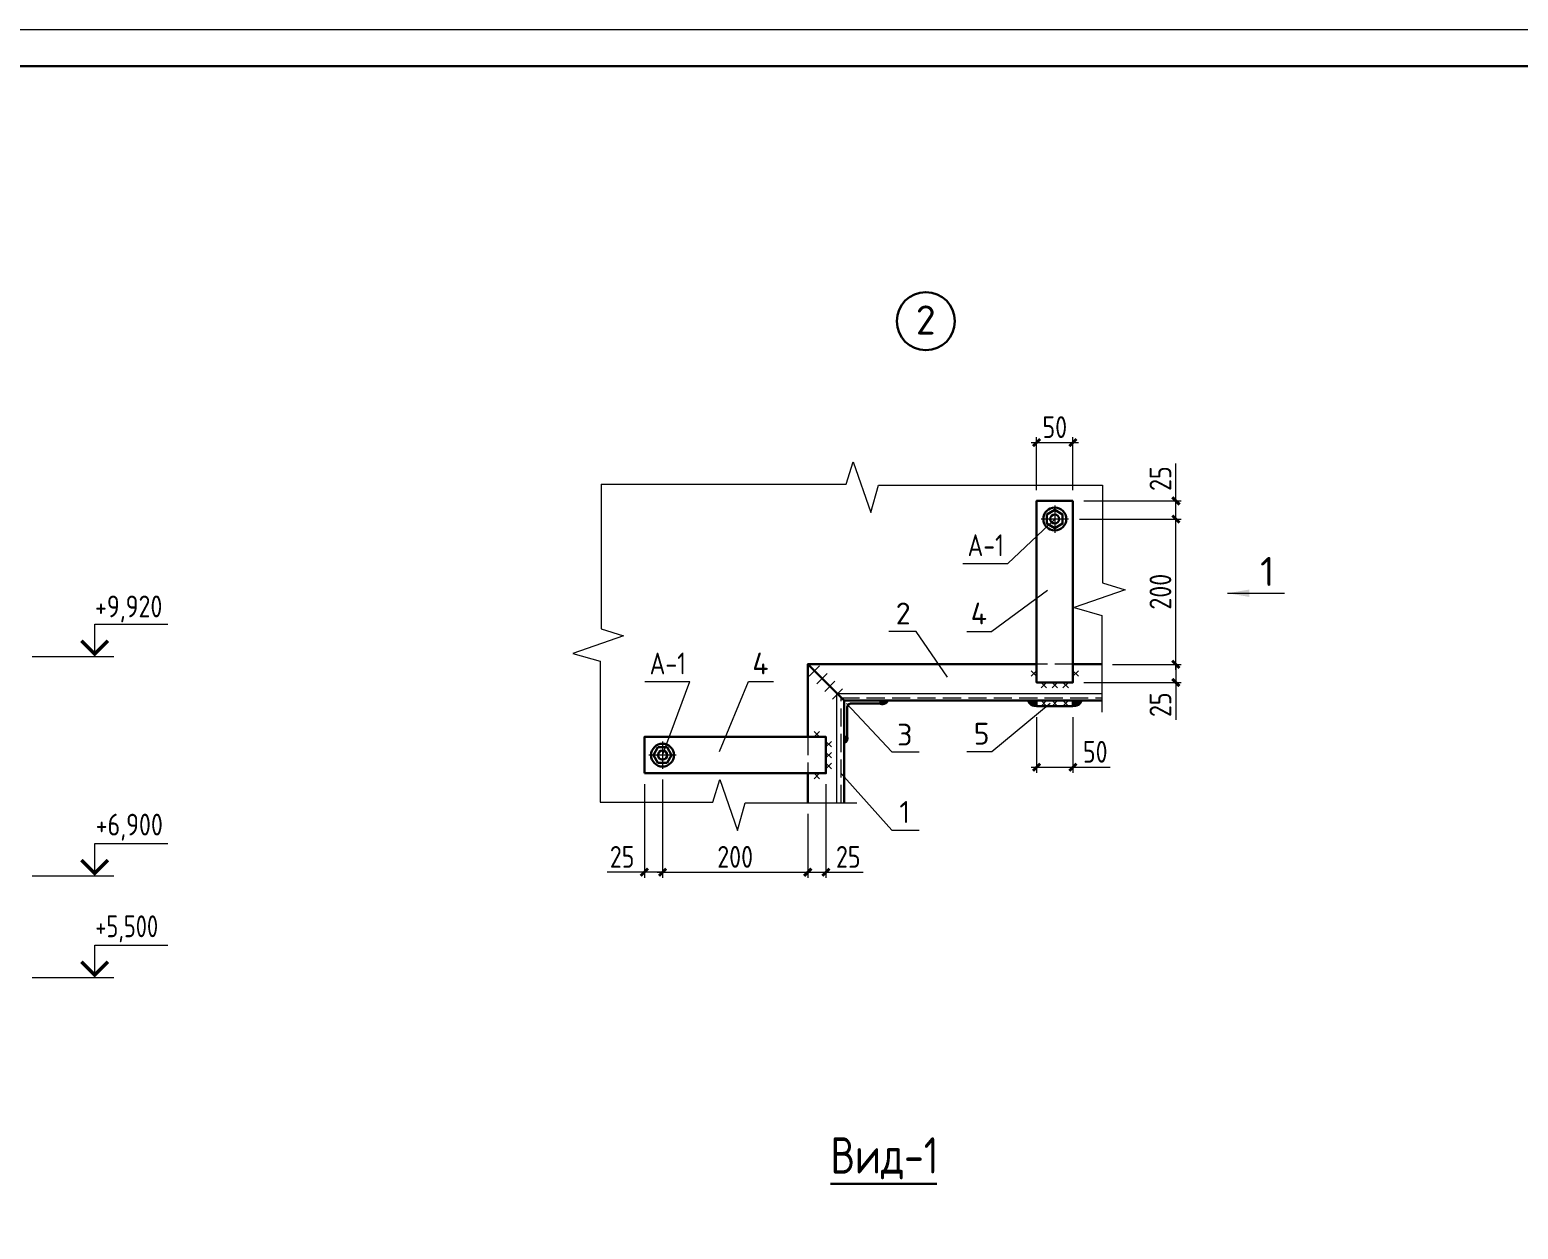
# Model space of a CAD drawing. Extents: x -965262 to 1142518, y -357520 to 71675.
# Drawn here: x 1101536 to 1122027, y -197201 to -180688 of the extents above; entities that cross this region are included whole.
import ezdxf
from ezdxf.enums import TextEntityAlignment as Align

# ---------------------------------------------------------------- set-up
doc = ezdxf.new("R2010")
doc.units = 0
doc.header["$LTSCALE"] = 10
doc.linetypes.add('GOST2.303 4', pattern=[7, 5, -2, 0])
doc.layers.get('0').update_dxf_attribs({"linetype": 'CONTINUOUS', "lineweight": 30})
doc.layers.get('Defpoints').update_dxf_attribs({"linetype": 'CONTINUOUS'})
doc.styles.add('GOST 2.304', font='isocpeur.ttf', dxfattribs={"width": 0.75, "height": 250})
doc.styles.add('ГОСТ 2м', font='isocpeur.ttf', dxfattribs={"width": 0.8, "height": 250})
doc.dimstyles.new('Копия(3) ГОСТ 2м', dxfattribs={"dimtxt": 250, "dimasz": 100, "dimexe": 75, "dimexo": 150, "dimgap": 62.5, "dimtad": 1, "dimdec": 0, "dimlfac": 0.1, "dimtxsty": 'ГОСТ 2м', "dimblk": 'ARCHTICK', "dimcen": 150, "dimdle": 75, "dimclrd": 256, "dimclre": 256, "dimclrt": 256, "dimadec": 0, "dimazin": 0, "dimtfac": 1, "dimtdec": 0, "dimtmove": 0, "dimatfit": 3, "dimldrblk": 'OBLIQUE', "dimfxl": 1, "dimlwd": 15, "dimlwe": 15, "dimarcsym": 0})

# ---------------------------------------------------------------- blocks, each defined once
blk = doc.blocks.new('_ArchTick')
at = {"color": 0, "linetype": 'ByBlock', "lineweight": 0, "const_width": 0.4}
blk.add_lwpolyline([(-0.5, -0.5), (0.5, 0.5)], dxfattribs=at)
blk = doc.blocks.new('*D2481')
at = {"lineweight": 15, "transparency": 16777216}
for p, q in [((1109997, -191074), (1109997, -192361)), ((1110247, -191011), (1110247, -192361)), ((1109997, -192286), (1109484, -192286)), ((1110247, -192286), (1109922, -192286))]:
    blk.add_line(p, q, dxfattribs=at)
at = {"layer": 'Defpoints', "color": 0, "lineweight": 50, "transparency": 16777216}
for p in [(1109997, -190924), (1110247, -190861), (1110247, -192286)]:
    blk.add_point(p, dxfattribs=at)
at = {"lineweight": 15, "transparency": 16777216, "xscale": 100, "yscale": 100, "zscale": 100, "rotation": 180}
blk.add_blockref('_ArchTick', (1109997, -192286), dxfattribs=at)
at = {"lineweight": 15, "transparency": 16777216, "xscale": 100, "yscale": 100, "zscale": 100}
blk.add_blockref('_ArchTick', (1110247, -192286), dxfattribs=at)
at = {"lineweight": 15, "transparency": 16777216, "insert": (1109691, -192074), "char_height": 250, "attachment_point": 5, "style": 'ГОСТ 2м'}
blk.add_mtext('{\\H1.2x;25}', dxfattribs=at)
blk = doc.blocks.new('_Oblique')
at = {"color": 0, "linetype": 'ByBlock', "lineweight": -2}
blk.add_line((-0.5, -0.5), (0.5, 0.5), dxfattribs=at)
blk = doc.blocks.new('*D2482')
at = {"lineweight": 15, "transparency": 16777216}
for p, q in [((1110247, -191011), (1110247, -192361)), ((1112247, -191482), (1112247, -192361)), ((1110172, -192286), (1112322, -192286))]:
    blk.add_line(p, q, dxfattribs=at)
at = {"layer": 'Defpoints', "color": 0, "lineweight": 50, "transparency": 16777216}
for p in [(1110247, -190861), (1112247, -191332), (1112247, -192286)]:
    blk.add_point(p, dxfattribs=at)
at = {"lineweight": 15, "transparency": 16777216, "xscale": 100, "yscale": 100, "zscale": 100, "rotation": 180}
blk.add_blockref('_ArchTick', (1110247, -192286), dxfattribs=at)
at = {"lineweight": 15, "transparency": 16777216, "xscale": 100, "yscale": 100, "zscale": 100}
blk.add_blockref('_ArchTick', (1112247, -192286), dxfattribs=at)
at = {"lineweight": 15, "transparency": 16777216, "insert": (1111247, -192074), "char_height": 250, "attachment_point": 5, "style": 'ГОСТ 2м'}
blk.add_mtext('{\\H1.2x;200}', dxfattribs=at)
blk = doc.blocks.new('*D2483')
at = {"lineweight": 15, "transparency": 16777216}
for p, q in [((1112497, -191074), (1112497, -192361)), ((1112247, -191482), (1112247, -192361)), ((1112172, -192286), (1112497, -192286)), ((1112497, -192286), (1113010, -192286))]:
    blk.add_line(p, q, dxfattribs=at)
at = {"layer": 'Defpoints', "color": 0, "lineweight": 50, "transparency": 16777216}
for p in [(1112497, -190924), (1112247, -191332), (1112497, -192286)]:
    blk.add_point(p, dxfattribs=at)
at = {"lineweight": 15, "transparency": 16777216, "xscale": 100, "yscale": 100, "zscale": 100, "rotation": 180}
blk.add_blockref('_ArchTick', (1112247, -192286), dxfattribs=at)
at = {"lineweight": 15, "transparency": 16777216, "xscale": 100, "yscale": 100, "zscale": 100}
blk.add_blockref('_ArchTick', (1112497, -192286), dxfattribs=at)
at = {"lineweight": 15, "transparency": 16777216, "insert": (1112804, -192074), "char_height": 250, "attachment_point": 5, "style": 'ГОСТ 2м'}
blk.add_mtext('{\\H1.2x;25}', dxfattribs=at)
blk = doc.blocks.new('*D2484')
at = {"lineweight": 15, "transparency": 16777216}
for p, q in [((1116443, -189424), (1117389, -189424)), ((1117314, -189424), (1117314, -189749)), ((1116047, -189674), (1117389, -189674)), ((1117314, -189674), (1117314, -190187))]:
    blk.add_line(p, q, dxfattribs=at)
at = {"layer": 'Defpoints', "color": 0, "lineweight": 50, "transparency": 16777216}
for p in [(1116293, -189424), (1117314, -189424), (1115897, -189674)]:
    blk.add_point(p, dxfattribs=at)
at = {"lineweight": 15, "transparency": 16777216, "xscale": 100, "yscale": 100, "zscale": 100}
for p, rotation in [((1117314, -189424), 90), ((1117314, -189674), 270)]:
    blk.add_blockref('_ArchTick', p, dxfattribs=dict(at, rotation=rotation))
at = {"lineweight": 15, "transparency": 16777216, "insert": (1117101, -189980), "char_height": 250, "attachment_point": 5, "rotation": 90, "style": 'ГОСТ 2м'}
blk.add_mtext('{\\H1.2x;25}', dxfattribs=at)
blk = doc.blocks.new('*D2485')
at = {"lineweight": 15, "transparency": 16777216}
for p, q in [((1115985, -187424), (1117389, -187424)), ((1117314, -189499), (1117314, -187349)), ((1116443, -189424), (1117389, -189424))]:
    blk.add_line(p, q, dxfattribs=at)
at = {"layer": 'Defpoints', "color": 0, "lineweight": 50, "transparency": 16777216}
for p in [(1115835, -187424), (1117314, -187424), (1116293, -189424)]:
    blk.add_point(p, dxfattribs=at)
at = {"lineweight": 15, "transparency": 16777216, "xscale": 100, "yscale": 100, "zscale": 100}
for p, rotation in [((1117314, -187424), 90), ((1117314, -189424), 270)]:
    blk.add_blockref('_ArchTick', p, dxfattribs=dict(at, rotation=rotation))
at = {"lineweight": 15, "transparency": 16777216, "insert": (1117101, -188424), "char_height": 250, "attachment_point": 5, "rotation": 90, "style": 'ГОСТ 2м'}
blk.add_mtext('{\\H1.2x;200}', dxfattribs=at)
blk = doc.blocks.new('*D2486')
at = {"lineweight": 15, "transparency": 16777216}
for p, q in [((1117314, -187174), (1117314, -186661)), ((1116047, -187174), (1117389, -187174)), ((1117314, -187499), (1117314, -187174)), ((1115985, -187424), (1117389, -187424))]:
    blk.add_line(p, q, dxfattribs=at)
at = {"layer": 'Defpoints', "color": 0, "lineweight": 50, "transparency": 16777216}
for p in [(1115897, -187174), (1117314, -187174), (1115835, -187424)]:
    blk.add_point(p, dxfattribs=at)
at = {"lineweight": 15, "transparency": 16777216, "xscale": 100, "yscale": 100, "zscale": 100}
for p, rotation in [((1117314, -187174), 90), ((1117314, -187424), 270)]:
    blk.add_blockref('_ArchTick', p, dxfattribs=dict(at, rotation=rotation))
at = {"lineweight": 15, "transparency": 16777216, "insert": (1117101, -186867), "char_height": 250, "attachment_point": 5, "rotation": 90, "style": 'ГОСТ 2м'}
blk.add_mtext('{\\H1.2x;25}', dxfattribs=at)
blk = doc.blocks.new('*D2466')
at = {"lineweight": 15, "transparency": 16777216}
for p, q in [((1115397, -190149), (1115397, -190916)), ((1115897, -190149), (1115897, -190916)), ((1115322, -190841), (1115897, -190841)), ((1115897, -190841), (1116410, -190841))]:
    blk.add_line(p, q, dxfattribs=at)
at = {"layer": 'Defpoints', "color": 0, "lineweight": 50, "transparency": 16777216}
for p in [(1115397, -189999), (1115897, -189999), (1115897, -190841)]:
    blk.add_point(p, dxfattribs=at)
at = {"lineweight": 15, "transparency": 16777216, "xscale": 100, "yscale": 100, "zscale": 100, "rotation": 180}
blk.add_blockref('_ArchTick', (1115397, -190841), dxfattribs=at)
at = {"lineweight": 15, "transparency": 16777216, "xscale": 100, "yscale": 100, "zscale": 100}
blk.add_blockref('_ArchTick', (1115897, -190841), dxfattribs=at)
at = {"lineweight": 15, "transparency": 16777216, "insert": (1116204, -190628), "char_height": 250, "attachment_point": 5, "style": 'ГОСТ 2м'}
blk.add_mtext('{\\H1.2x;50}', dxfattribs=at)
blk = doc.blocks.new('*D2467')
at = {"lineweight": 15, "transparency": 16777216}
for p, q in [((1115322, -186371), (1115972, -186371)), ((1115397, -187024), (1115397, -186296)), ((1115897, -187024), (1115897, -186296))]:
    blk.add_line(p, q, dxfattribs=at)
at = {"layer": 'Defpoints', "color": 0, "lineweight": 50, "transparency": 16777216}
for p in [(1115897, -186371), (1115397, -187174), (1115897, -187174)]:
    blk.add_point(p, dxfattribs=at)
at = {"lineweight": 15, "transparency": 16777216, "xscale": 100, "yscale": 100, "zscale": 100, "rotation": 180}
blk.add_blockref('_ArchTick', (1115397, -186371), dxfattribs=at)
at = {"lineweight": 15, "transparency": 16777216, "xscale": 100, "yscale": 100, "zscale": 100}
blk.add_blockref('_ArchTick', (1115897, -186371), dxfattribs=at)
at = {"lineweight": 15, "transparency": 16777216, "insert": (1115647, -186158), "char_height": 250, "attachment_point": 5, "style": 'ГОСТ 2м'}
blk.add_mtext('{\\H1.2x;50}', dxfattribs=at)

msp = doc.modelspace()

# ---------------------------------------------------------------- hatches: boundary and pattern name
for points in [[(1113359.1, -189923.7), (1113247.1, -189923.7), (1113247.1, -189943.7, -0.4142136), (1113227.1, -189963.7, 0.433739)], [(1115397.1, -189923.7), (1115271.1, -189923.7, 0.393144), (1115397.1, -189998.7)], [(1116023.2, -189923.7), (1115897.1, -189923.7), (1115897.1, -189998.7, 0.393144)], [(1112787.1, -190403.7, -0.4142136), (1112767.1, -190423.7), (1112747.1, -190423.7), (1112747.1, -190508.2, 0.5688207)]]:
    msp.add_hatch(color=256).paths.add_polyline_path(points)

# ---------------------------------------------------------------- linework, layer by layer
at = {"color": 5, "lineweight": 15}
for p, q in [((1112775.7, -186943.5, 9801.8), (1112869.3, -186634, 9801.8)), ((1112869.3, -186634, 9801.8), (1113112.6, -187332.7, 9801.8)), ((1109400.3, -186943.5, 9801.8), (1109400.3, -188936.6, 9801.8)), ((1109400.3, -186943.5, 9801.8), (1112775.7, -186943.5, 9801.8)), ((1113112.6, -187332.7, 9801.8), (1113221.3, -186954.9, 9801.8)), ((1113221.3, -186954.9, 9801.8), (1116304.7, -186954.9, 9801.8)), ((1116304.7, -186954.9, 9801.8), (1116304.7, -188303.7, 9801.8)), ((1116304.7, -188303.7, 9801.8), (1116614.3, -188397.2, 9801.8)), ((1116614.3, -188397.2, 9801.8), (1115915.6, -188640.5, 9801.8)), ((1115915.6, -188640.5, 9801.8), (1116293.4, -188749.2, 9801.8)), ((1116293.4, -188749.2, 9801.8), (1116293.4, -190082.9, 9801.8)), ((1109709.8, -189030.2, 9801.8), (1109011.1, -189273.5, 9801.8)), ((1109400.3, -188936.6, 9801.8), (1109709.8, -189030.2, 9801.8)), ((1109011.1, -189273.5, 9801.8), (1109388.9, -189382.2, 9801.8)), ((1109388.9, -189382.2, 9801.8), (1109388.9, -191320.3, 9801.8)), ((1110941.2, -191320.3, 9801.8), (1111034.8, -191010.8, 9801.8)), ((1111034.8, -191010.8, 9801.8), (1111278.1, -191709.5, 9801.8)), ((1109388.9, -191320.3, 9801.8), (1110941.2, -191320.3, 9801.8)), ((1111278.1, -191709.5, 9801.8), (1111386.8, -191331.7, 9801.8)), ((1111386.8, -191331.7, 9801.8), (1112923.9, -191331.7, 9801.8))]:
    msp.add_line(p, q, dxfattribs=at)
at = {"lineweight": 15}
for p, q in [((1115647.1, -187423.7, 9801.8), (1114999.5, -188034.2, 9801.8)), ((1114379.9, -188034.2, 9801.8), (1114999.5, -188034.2, 9801.8)), ((1115547.3, -188407, 9801.8), (1114780.7, -188973.7, 9801.8)), ((1118023.3, -188445.1, 9801.8), (1118807.1, -188445.1, 9801.8)), ((1113738.7, -188973.7, 9801.8), (1113360.8, -188973.7, 9801.8)), ((1114170.8, -189602, 9801.8), (1113738.7, -188973.7, 9801.8)), ((1114435.4, -188973.7, 9801.8), (1114780.7, -188973.7, 9801.8)), ((1110003.7, -189661.5, 9801.8), (1110623.3, -189661.5, 9801.8)), ((1110247.1, -190673.7, 9801.8), (1110623.3, -189661.5, 9801.8)), ((1111031.4, -190624.5, 9801.8), (1111428.7, -189661.5, 9801.8)), ((1111428.7, -189661.5, 9801.8), (1111774, -189661.5, 9801.8)), ((1112778.9, -189961.2, 9801.8), (1113404.2, -190628.9, 9801.8)), ((1115584, -189961.2, 9801.8), (1114780.7, -190628.9, 9801.8)), ((1113404.2, -190628.9, 9801.8), (1113782, -190628.9, 9801.8)), ((1114780.7, -190628.9, 9801.8), (1114435.4, -190628.9, 9801.8)), ((1112707.1, -190924.7, 9801.8), (1113404.2, -191706.5, 9801.8)), ((1113404.2, -191706.5, 9801.8), (1113782, -191706.5, 9801.8))]:
    msp.add_line(p, q, dxfattribs=at)
at = {"lineweight": 15, "ltscale": 15}
for p, q in [((1102429.9, -189316.3, 9801.8), (1102429.9, -188870.5, 9801.8)), ((1102429.9, -192336, 9801.8), (1102429.9, -191890.2, 9801.8)), ((1102429.9, -193736.3, 9801.8), (1102429.9, -193290.5, 9801.8))]:
    msp.add_line(p, q, dxfattribs=at)
at = {"lineweight": 15, "ltscale": 0.3}
for p, q in [((1102429.9, -188870.5, 9801.8), (1103438.9, -188870.5, 9801.8)), ((1101571.2, -189316.3, 9801.8), (1102695.3, -189316.3, 9801.8)), ((1102429.9, -191890.2, 9801.8), (1103438.9, -191890.2, 9801.8)), ((1101571.2, -192336, 9801.8), (1102695.3, -192336, 9801.8)), ((1102429.9, -193290.5, 9801.8), (1103438.9, -193290.5, 9801.8)), ((1101571.2, -193736.3, 9801.8), (1102695.3, -193736.3, 9801.8))]:
    msp.add_line(p, q, dxfattribs=at)
at = {"lineweight": 15, "ltscale": 0.5}
for p, q in [((1112747.1, -189923.7, 9801.8), (1112247.1, -189423.7, 9801.8)), ((1112408.7, -189443.9, 9801.8), (1112267.3, -189585.3, 9801.8)), ((1112514.8, -189549.9, 9801.8), (1112373.4, -189691.4, 9801.8)), ((1112620.9, -189656, 9801.8), (1112479.4, -189797.4, 9801.8)), ((1112726.9, -189762.1, 9801.8), (1112585.5, -189903.5, 9801.8))]:
    msp.add_line(p, q, dxfattribs=at)
at = {"lineweight": 15, "ltscale": 0.25}
for p, q in [((1115397.1, -189586.2, 9801.8), (1115322.1, -189511.2, 9801.8)), ((1115397.1, -189511.2, 9801.8), (1115322.1, -189586.2, 9801.8)), ((1115397.1, -189673.7, 9801.8), (1115397.1, -189423.7, 9801.8)), ((1115897.1, -189423.7, 9801.8), (1115897.1, -189673.7, 9801.8)), ((1115897.1, -189511.2, 9801.8), (1115972.1, -189586.2, 9801.8)), ((1115897.1, -189586.2, 9801.8), (1115972.1, -189511.2, 9801.8)), ((1115897.1, -189673.7, 9801.8), (1115397.1, -189673.7, 9801.8)), ((1115534.6, -189673.7, 9801.8), (1115459.6, -189748.7, 9801.8)), ((1115459.6, -189673.7, 9801.8), (1115534.6, -189748.7, 9801.8)), ((1115684.6, -189673.7, 9801.8), (1115609.6, -189748.7, 9801.8)), ((1115609.6, -189673.7, 9801.8), (1115684.6, -189748.7, 9801.8)), ((1115834.6, -189673.7, 9801.8), (1115759.6, -189748.7, 9801.8)), ((1115759.6, -189673.7, 9801.8), (1115834.6, -189748.7, 9801.8)), ((1115459.6, -189923.7, 9801.8), (1115534.6, -189998.7, 9801.8)), ((1115534.6, -189923.7, 9801.8), (1115459.6, -189998.7, 9801.8)), ((1115609.6, -189923.7, 9801.8), (1115684.6, -189998.7, 9801.8)), ((1115684.6, -189923.7, 9801.8), (1115609.6, -189998.7, 9801.8)), ((1115759.6, -189923.7, 9801.8), (1115834.6, -189998.7, 9801.8)), ((1115834.6, -189923.7, 9801.8), (1115759.6, -189998.7, 9801.8)), ((1112334.6, -190423.7, 9801.8), (1112409.6, -190348.7, 9801.8)), ((1112409.6, -190423.7, 9801.8), (1112334.6, -190348.7, 9801.8)), ((1112247.1, -190423.7, 9801.8), (1112497.1, -190423.7, 9801.8)), ((1112497.1, -190423.7, 9801.8), (1112497.1, -190923.7, 9801.8)), ((1112497.1, -190486.2, 9801.8), (1112572.1, -190561.2, 9801.8)), ((1112497.1, -190561.2, 9801.8), (1112572.1, -190486.2, 9801.8)), ((1112497.1, -190636.2, 9801.8), (1112572.1, -190711.2, 9801.8)), ((1112497.1, -190711.2, 9801.8), (1112572.1, -190636.2, 9801.8)), ((1112497.1, -190923.7, 9801.8), (1112247.1, -190923.7, 9801.8)), ((1112409.6, -190923.7, 9801.8), (1112334.6, -190998.7, 9801.8)), ((1112334.6, -190923.7, 9801.8), (1112409.6, -190998.7, 9801.8)), ((1112497.1, -190786.2, 9801.8), (1112572.1, -190861.2, 9801.8)), ((1112497.1, -190861.2, 9801.8), (1112572.1, -190786.2, 9801.8))]:
    msp.add_line(p, q, dxfattribs=at)
at = {"color": 1, "ltscale": 0.25}
msp.add_line((1115397.1, -189923.7, 9801.8), (1115897.1, -189923.7, 9801.8), dxfattribs=at)
at = {"lineweight": 15, "elevation": 9801.8}
msp.add_lwpolyline([(1058417.6, -240087.8), (1142517.6, -240087.8), (1142517.6, -180687.8), (1058417.6, -180687.8)], close=True, dxfattribs=at)
msp.add_lwpolyline([(1058417.6, -240087.8), (1142517.6, -240087.8), (1142517.6, -180687.8), (1058417.6, -180687.8)], close=True, dxfattribs=at)
at = {"elevation": 9801.8}
msp.add_lwpolyline([(1060417.6, -239587.8), (1142017.6, -239587.8), (1142017.6, -181187.8), (1060417.6, -181187.8)], close=True, dxfattribs=at)
msp.add_lwpolyline([(1060417.6, -239587.8), (1142017.6, -239587.8), (1142017.6, -181187.8), (1060417.6, -181187.8)], close=True, dxfattribs=at)
at = {"color": 1, "lineweight": 30, "elevation": 9801.8}
for points in [[(1115897.1, -187173.7), (1115897.1, -189673.7), (1115397.1, -189673.7), (1115397.1, -187173.7)], [(1115397.1, -189923.7), (1115397.1, -189998.7), (1115897.1, -189998.7), (1115897.1, -189923.7)], [(1109997.1, -190923.7), (1112497.1, -190923.7), (1112497.1, -190423.7), (1109997.1, -190423.7)]]:
    msp.add_lwpolyline(points, close=True, dxfattribs=at)
at = {"lineweight": 9, "elevation": 9801.8}
for points in [[(1115647.1, -187236.2), (1115647.1, -187611.2)], [(1115834.6, -187423.7), (1115459.6, -187423.7)], [(1110247.1, -190486.2), (1110247.1, -190861.2)], [(1110434.6, -190673.7), (1110059.6, -190673.7)]]:
    msp.add_lwpolyline(points, dxfattribs=at)
at = {"color": 1, "elevation": 9801.8}
for points in [[(1115538.9, -187361.2), (1115647.1, -187298.7), (1115755.4, -187361.2), (1115755.4, -187486.2), (1115647.1, -187548.7), (1115538.9, -187486.2)], [(1110184.6, -190565.4), (1110122.1, -190673.7), (1110184.6, -190781.9), (1110309.6, -190781.9), (1110372.1, -190673.7), (1110309.6, -190565.4)]]:
    msp.add_lwpolyline(points, close=True, dxfattribs=at)
at = {"lineweight": 15, "const_width": 50, "elevation": 9801.8}
for points in [[(1102247.6, -189098.6), (1102429.9, -189281), (1102612.2, -189098.6)], [(1102247.6, -192118.3), (1102429.9, -192300.6), (1102612.2, -192118.3)], [(1102247.6, -193518.6), (1102429.9, -193701), (1102612.2, -193518.6)]]:
    msp.add_lwpolyline(points, dxfattribs=at)
at = {"color": 1, "lineweight": 30, "elevation": 9801.8}
for points in [[(1115397.1, -189423.7), (1112247.1, -189423.7), (1112247.1, -190423.7)], [(1112747.1, -189923.7), (1112247.1, -189423.7)], [(1115897.1, -189423.7), (1116293.4, -189423.7)], [(1112747.1, -191331.7), (1112747.1, -189923.7), (1116293.4, -189923.7)], [(1112247.1, -190923.7), (1112247.1, -191331.7)]]:
    msp.add_lwpolyline(points, dxfattribs=at)
at = {"color": 1, "linetype": 'GOST2.303 4', "lineweight": 15, "ltscale": 5, "elevation": 9801.8}
for points in [[(1115897.1, -189423.7), (1115397.1, -189423.7)], [(1112707.1, -191331.7), (1112707.1, -189883.7), (1116293.4, -189883.7)], [(1112247.1, -190423.7), (1112247.1, -190923.7)]]:
    msp.add_lwpolyline(points, dxfattribs=at)
at = {"lineweight": 15, "elevation": 9801.8}
for points in [[(1112647.1, -191331.7), (1112647.1, -189823.7)], [(1112647.1, -189823.7), (1116293.4, -189823.7)]]:
    msp.add_lwpolyline(points, dxfattribs=at)
at = {"color": 1, "lineweight": 30, "elevation": 9801.8}
msp.add_lwpolyline([(1112747.1, -189923.7), (1113247.1, -189923.7), (1113247.1, -189943.7, -0.4142136), (1113227.1, -189963.7), (1112847.1, -189963.7, 0.4142136), (1112787.1, -190023.7), (1112787.1, -190403.7, -0.4142136), (1112767.1, -190423.7), (1112747.1, -190423.7)], format="xyb", close=True, dxfattribs=at)
at = {"elevation": 9801.8}
msp.add_lwpolyline([(1112560.4, -196573.3), (1114022.7, -196573.3)], dxfattribs=at)
msp.add_circle((1113871.7, -184699.2, 9801.8), 400)
at = {"color": 1}
for centre, radius in [((1115647.1, -187423.7, 9801.8), 157.6), ((1115647.1, -187423.7, 9801.8), 62.5), ((1110247.1, -190673.7, 9801.8), 157.6), ((1110247.1, -190673.7, 9801.8), 62.5)]:
    msp.add_circle(centre, radius, dxfattribs=at)
at = {"lineweight": 15}
for centre, radius, start, end in [((1113274.4, -189881.9, 9801.8), 94.5, 239.95833, 333.75136), ((1115374.4, -189893.4, 9801.8), 107.7, 196.3219, 282.16979), ((1115919.8, -189893.4, 9801.8), 107.7, 257.83021, 343.6781), ((1112736.1, -190444.1, 9801.8), 65.1, 279.79032, 38.31877)]:
    msp.add_arc(centre, radius, start, end, dxfattribs=at)
msp.add_solid([(1118023.3, -188445.1, 9801.8), (1118323.8, -188394.8, 9801.8), (1118323.8, -188495.4, 9801.8)], dxfattribs=at)

# ---------------------------------------------------------------- texts
at = {"style": 'GOST 2.304'}
msp.add_text('2', height=400, dxfattribs=at).set_placement((1113870.9, -184483.1, 9801.8), align=Align.TOP_CENTER)
at = {"lineweight": 15, "style": 'GOST 2.304', "width": 0.8}
for p in [(1114446.5, -187934.2, 9801.8), (1110070.3, -189561.5, 9801.8)]:
    msp.add_text('А-1', height=300, dxfattribs=at).set_placement(p)
at = {"lineweight": 15, "style": 'GOST 2.304'}
for s, height, p in [('1', 400, (1118473.3, -188345.1, 9801.8)), ('2', 300, (1113457.8, -188873.7, 9801.8)), ('4', 300, (1114489.1, -188873.7, 9801.8)), ('4', 300, (1111482.4, -189561.5, 9801.8)), ('3', 300, (1113476.9, -190541.5, 9801.8)), ('5', 300, (1114530.6, -190528.9, 9801.8)), ('1', 300, (1113507.3, -191606.5, 9801.8))]:
    msp.add_text(s, height=height, dxfattribs=at).set_placement(p)
at = {"color": 7, "linetype": 'Continuous', "style": 'GOST 2.304', "width": 0.8}
msp.add_text('Вид-1', height=500, dxfattribs=at).set_placement((1113301.9, -195934.6, 9801.8), align=Align.TOP_CENTER)
at = {"lineweight": 15, "char_height": 300, "width": 1469.124, "attachment_point": 3, "style": 'GOST 2.304'}
for s, insert in [('{\\W0.8;+9,920}', (1103361.5, -188476.5, 9801.8)), ('{\\W0.8;+6,900}', (1103368.5, -191480.1, 9801.8)), ('+5,500', (1103303.7, -192880.2, 9801.8))]:
    msp.add_mtext(s, dxfattribs=dict(at, insert=insert))

# ---------------------------------------------------------------- dimensions: what is measured, and where the dimension line sits
at = {"lineweight": 15}
for base, p1, p2, picture, middle in [((1115897.1, -186370.9, 9801.8), (1115397.1, -187173.7, 9801.8), (1115897.1, -187173.7, 9801.8), '*D2467', (1115647.1, -186158.4, 9801.8)), ((1112247.1, -192286.2, 9801.8), (1110247.1, -190861.2, 9801.8), (1112247.1, -191331.7, 9801.8), '*D2482', (1111247.1, -192073.7, 9801.8)), ((1112497.1, -192286.2, 9801.8), (1112247.1, -191331.7, 9801.8), (1112497.1, -190923.7, 9801.8), '*D2483', (1112803.6, -192073.7, 9801.8))]:
    dim = msp.add_linear_dim(base=base, p1=p1, p2=p2, text='{\\H1.2x;<>}', dimstyle='Копия(3) ГОСТ 2м', dxfattribs=at)
    dim.commit()
    dim.dimension.update_dxf_attribs({"geometry": picture, "text_midpoint": middle})
for base, p1, p2, picture, middle in [((1117313.6, -187173.7, 9801.8), (1115834.6, -187423.7, 9801.8), (1115897.1, -187173.7, 9801.8), '*D2486', (1117101.1, -186867.2, 9801.8)), ((1117313.6, -187423.7, 9801.8), (1116293.4, -189423.7, 9801.8), (1115834.6, -187423.7, 9801.8), '*D2485', (1117101.1, -188423.7, 9801.8))]:
    dim = msp.add_linear_dim(base=base, p1=p1, p2=p2, angle=90, text='{\\H1.2x;<>}', dimstyle='Копия(3) ГОСТ 2м', dxfattribs=at)
    dim.commit()
    dim.dimension.update_dxf_attribs({"geometry": picture, "text_midpoint": middle})
dim = msp.add_linear_dim(base=(1117313.6, -189423.7, 9801.8), p1=(1115897.1, -189673.7, 9801.8), p2=(1116293.4, -189423.7, 9801.8), angle=90, text='{\\H1.2x;<>}', dimstyle='Копия(3) ГОСТ 2м', dxfattribs=at)
dim.commit()
dim.dimension.update_dxf_attribs({"geometry": '*D2484', "text_midpoint": (1117313.6, -189980.2, 9801.8), "dimtype": 160})
for base, p1, p2, picture, middle in [((1115897.1, -190840.5, 9801.8), (1115397.1, -189998.7, 9801.8), (1115897.1, -189998.7, 9801.8), '*D2466', (1116203.6, -190840.5, 9801.8)), ((1110247.1, -192286.2, 9801.8), (1109997.1, -190923.7, 9801.8), (1110247.1, -190861.2, 9801.8), '*D2481', (1109690.6, -192286.2, 9801.8))]:
    dim = msp.add_linear_dim(base=base, p1=p1, p2=p2, text='{\\H1.2x;<>}', dimstyle='Копия(3) ГОСТ 2м', dxfattribs=at)
    dim.commit()
    dim.dimension.update_dxf_attribs({"geometry": picture, "text_midpoint": middle, "dimtype": 160})

doc.saveas('drawing.dxf')
